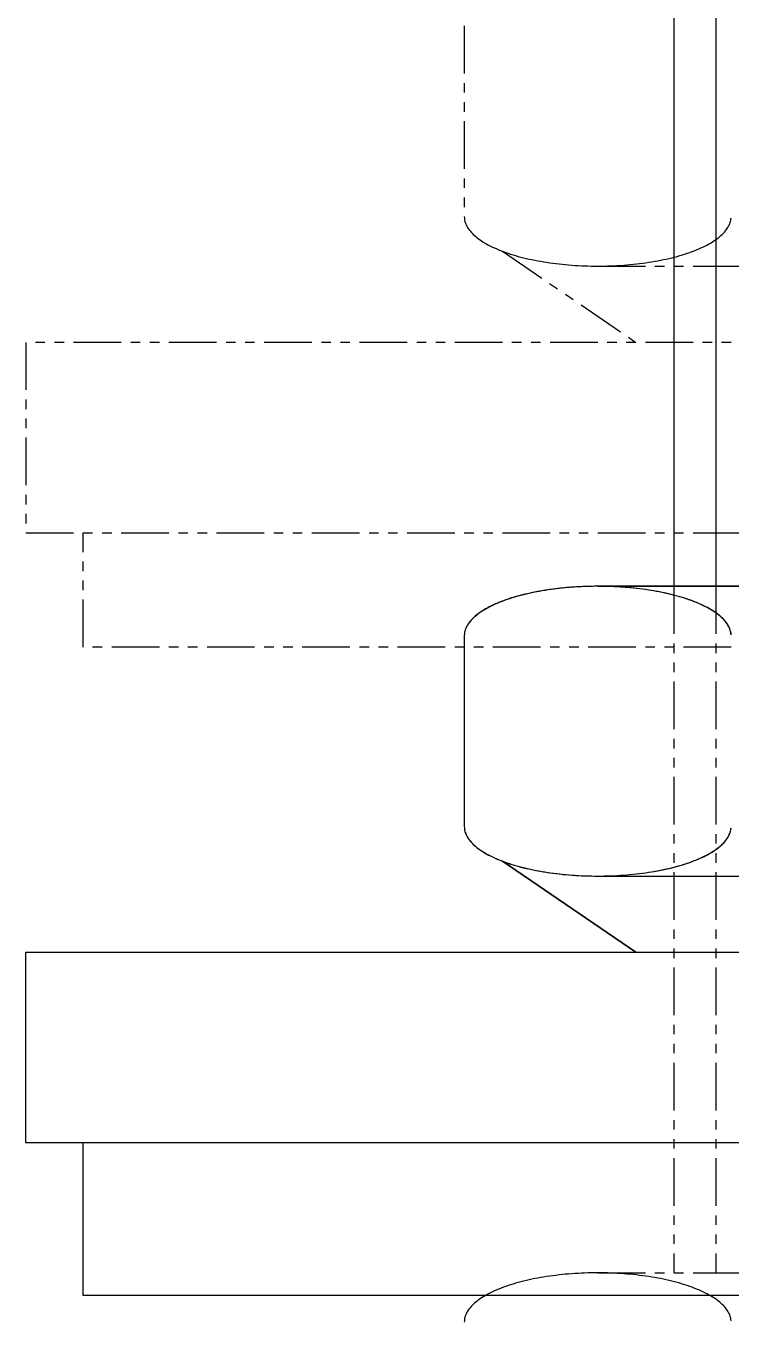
# Model space of a CAD drawing. Extents: x 1 to 226, y 0 to 337.
# Drawn here: x 71.74 to 90.24, y 37.13 to 71.13 of the extents above; entities that cross this region are included whole.
import ezdxf

# ---------------------------------------------------------------- set-up
doc = ezdxf.new("R2010")
doc.units = 0
doc.linetypes.add('PHANTOM', pattern=[2.5, 1.25, -0.25, 0.25, -0.25, 0.25, -0.25])
doc.layers.get('0').update_dxf_attribs({"linetype": 'CONTINUOUS'})

msp = doc.modelspace()

# ---------------------------------------------------------------- linework, layer by layer
msp.add_line((88.742, 73.229), (88.742, 56.429))
at = {"color": 3, "linetype": 'CONTINUOUS'}
msp.add_line((89.842, 73.229), (89.842, 56.429), dxfattribs=at)
at = {"color": 3, "linetype": 'PHANTOM'}
for p, q in [((83.242, 71.129), (83.242, 66.129)), ((84.242, 65.22), (87.742, 62.829)), ((86.742, 64.829), (106.742, 64.829)), ((121.742, 62.829), (71.742, 62.829)), ((71.742, 62.829), (71.742, 57.829)), ((71.742, 57.829), (121.742, 57.829)), ((73.242, 54.829), (73.242, 57.829)), ((88.742, 56.429), (88.742, 38.42)), ((89.842, 56.429), (89.842, 38.42)), ((120.242, 54.829), (73.242, 54.829)), ((86.742, 38.42), (106.742, 38.42))]:
    msp.add_line(p, q, dxfattribs=at)
at = {"color": 7, "linetype": 'CONTINUOUS'}
for p, q in [((86.742, 56.429), (106.742, 56.429)), ((106.742, 56.429), (86.742, 56.429)), ((83.242, 55.129), (83.242, 50.129)), ((83.242, 55.129), (83.242, 50.129)), ((84.242, 49.22), (87.742, 46.829)), ((87.742, 46.829), (84.242, 49.22)), ((86.742, 48.829), (106.742, 48.829)), ((87.742, 48.829), (105.742, 48.829)), ((71.742, 41.829), (71.742, 46.829)), ((71.742, 46.829), (121.742, 46.829)), ((73.242, 41.829), (71.742, 41.829)), ((73.242, 37.829), (73.242, 41.829)), ((120.242, 41.829), (73.242, 41.829)), ((120.242, 37.829), (73.242, 37.829))]:
    msp.add_line(p, q, dxfattribs=at)
at = {"color": 3, "linetype": 'PHANTOM'}
for points in [[(83.242, 66.129, 0), (83.243, 66.097, 0), (83.246, 66.065, 0), (83.251, 66.034, 0), (83.258, 66.002, 0), (83.268, 65.97, 0), (83.279, 65.938, 0), (83.293, 65.907, 0), (83.309, 65.876, 0), (83.327, 65.844, 0), (83.347, 65.813, 0), (83.368, 65.782, 0), (83.392, 65.752, 0), (83.418, 65.721, 0), (83.446, 65.691, 0), (83.476, 65.661, 0), (83.508, 65.632, 0), (83.542, 65.602, 0), (83.578, 65.573, 0), (83.615, 65.545, 0), (83.655, 65.516, 0), (83.696, 65.488, 0), (83.74, 65.461, 0), (83.785, 65.434, 0), (83.832, 65.407, 0), (83.88, 65.38, 0), (83.93, 65.355, 0), (83.982, 65.329, 0), (84.036, 65.304, 0), (84.091, 65.28, 0), (84.148, 65.256, 0), (84.207, 65.233, 0), (84.267, 65.21, 0), (84.328, 65.188, 0), (84.391, 65.166, 0), (84.456, 65.145, 0), (84.521, 65.124, 0), (84.588, 65.104, 0), (84.657, 65.085, 0), (84.726, 65.066, 0), (84.797, 65.048, 0), (84.869, 65.031, 0), (84.942, 65.014, 0), (85.016, 64.998, 0), (85.092, 64.983, 0), (85.168, 64.968, 0), (85.245, 64.954, 0), (85.323, 64.941, 0), (85.402, 64.928, 0), (85.482, 64.916, 0), (85.562, 64.905, 0), (85.644, 64.895, 0), (85.726, 64.885, 0), (85.808, 64.876, 0), (85.891, 64.868, 0), (85.975, 64.861, 0), (86.059, 64.854, 0), (86.143, 64.848, 0), (86.228, 64.843, 0), (86.313, 64.839, 0), (86.398, 64.835, 0), (86.484, 64.833, 0), (86.57, 64.831, 0), (86.656, 64.829, 0), (86.742, 64.829, 0), (86.828, 64.829, 0), (86.913, 64.831, 0), (86.999, 64.833, 0), (87.085, 64.835, 0), (87.17, 64.839, 0), (87.255, 64.843, 0), (87.34, 64.848, 0), (87.424, 64.854, 0), (87.508, 64.861, 0), (87.592, 64.868, 0), (87.675, 64.876, 0), (87.758, 64.885, 0), (87.84, 64.895, 0), (87.921, 64.905, 0), (88.001, 64.916, 0), (88.081, 64.928, 0), (88.16, 64.941, 0), (88.238, 64.954, 0), (88.315, 64.968, 0), (88.391, 64.983, 0), (88.467, 64.998, 0), (88.541, 65.014, 0), (88.614, 65.031, 0), (88.686, 65.048, 0), (88.757, 65.066, 0), (88.826, 65.085, 0), (88.895, 65.104, 0), (88.962, 65.124, 0), (89.028, 65.145, 0), (89.092, 65.166, 0), (89.155, 65.188, 0), (89.216, 65.21, 0), (89.276, 65.233, 0), (89.335, 65.256, 0), (89.392, 65.28, 0), (89.447, 65.304, 0), (89.501, 65.329, 0), (89.553, 65.355, 0), (89.603, 65.38, 0), (89.652, 65.407, 0), (89.699, 65.434, 0), (89.744, 65.461, 0), (89.787, 65.488, 0), (89.828, 65.516, 0), (89.868, 65.545, 0), (89.906, 65.573, 0), (89.941, 65.602, 0), (89.975, 65.632, 0), (90.007, 65.661, 0), (90.037, 65.691, 0), (90.065, 65.721, 0), (90.091, 65.752, 0), (90.115, 65.782, 0), (90.137, 65.813, 0), (90.157, 65.844, 0), (90.174, 65.876, 0), (90.19, 65.907, 0), (90.204, 65.938, 0), (90.215, 65.97, 0), (90.225, 66.002, 0), (90.232, 66.034, 0), (90.237, 66.065, 0), (90.24, 66.097, 0)], [(90.24, 37.161, 0), (90.237, 37.193, 0), (90.232, 37.224, 0), (90.225, 37.256, 0), (90.215, 37.287, 0), (90.204, 37.319, 0), (90.19, 37.35, 0), (90.174, 37.381, 0), (90.157, 37.412, 0), (90.137, 37.443, 0), (90.115, 37.474, 0), (90.091, 37.504, 0), (90.065, 37.534, 0), (90.037, 37.564, 0), (90.007, 37.594, 0), (89.975, 37.623, 0), (89.941, 37.652, 0), (89.906, 37.681, 0), (89.868, 37.71, 0), (89.828, 37.738, 0), (89.787, 37.766, 0), (89.744, 37.793, 0), (89.699, 37.82, 0), (89.652, 37.846, 0), (89.603, 37.873, 0), (89.553, 37.898, 0), (89.501, 37.924, 0), (89.447, 37.948, 0), (89.392, 37.973, 0), (89.335, 37.996, 0), (89.276, 38.02, 0), (89.216, 38.042, 0), (89.155, 38.064, 0), (89.092, 38.086, 0), (89.028, 38.107, 0), (88.962, 38.127, 0), (88.895, 38.147, 0), (88.826, 38.166, 0), (88.757, 38.185, 0), (88.686, 38.203, 0), (88.614, 38.22, 0), (88.541, 38.237, 0), (88.467, 38.253, 0), (88.391, 38.268, 0), (88.315, 38.283, 0), (88.238, 38.297, 0), (88.16, 38.31, 0), (88.081, 38.322, 0), (88.001, 38.334, 0), (87.921, 38.345, 0), (87.84, 38.355, 0), (87.758, 38.365, 0), (87.675, 38.374, 0), (87.592, 38.382, 0), (87.508, 38.389, 0), (87.424, 38.396, 0), (87.34, 38.401, 0), (87.255, 38.407, 0), (87.17, 38.411, 0), (87.085, 38.414, 0), (86.999, 38.417, 0), (86.913, 38.419, 0), (86.828, 38.42, 0), (86.742, 38.42, 0), (86.656, 38.42, 0), (86.57, 38.419, 0), (86.484, 38.417, 0), (86.398, 38.414, 0), (86.313, 38.411, 0), (86.228, 38.407, 0), (86.143, 38.401, 0), (86.059, 38.396, 0), (85.975, 38.389, 0), (85.891, 38.382, 0), (85.808, 38.374, 0), (85.726, 38.365, 0), (85.644, 38.355, 0), (85.562, 38.345, 0), (85.482, 38.334, 0), (85.402, 38.322, 0), (85.323, 38.31, 0), (85.245, 38.297, 0), (85.168, 38.283, 0), (85.092, 38.268, 0), (85.016, 38.253, 0), (84.942, 38.237, 0), (84.869, 38.22, 0), (84.797, 38.203, 0), (84.726, 38.185, 0), (84.657, 38.166, 0), (84.588, 38.147, 0), (84.521, 38.127, 0), (84.456, 38.107, 0), (84.391, 38.086, 0), (84.328, 38.064, 0), (84.267, 38.042, 0), (84.207, 38.02, 0), (84.148, 37.996, 0), (84.091, 37.973, 0), (84.036, 37.948, 0), (83.982, 37.924, 0), (83.93, 37.898, 0), (83.88, 37.873, 0), (83.832, 37.846, 0), (83.785, 37.82, 0), (83.74, 37.793, 0), (83.696, 37.766, 0), (83.655, 37.738, 0), (83.615, 37.71, 0), (83.578, 37.681, 0), (83.542, 37.652, 0), (83.508, 37.623, 0), (83.476, 37.594, 0), (83.446, 37.564, 0), (83.418, 37.534, 0), (83.392, 37.504, 0), (83.368, 37.474, 0), (83.347, 37.443, 0), (83.327, 37.412, 0), (83.309, 37.381, 0), (83.293, 37.35, 0), (83.279, 37.319, 0), (83.268, 37.287, 0), (83.258, 37.256, 0), (83.251, 37.224, 0), (83.246, 37.193, 0), (83.243, 37.161, 0), (83.242, 37.129, 0)]]:
    msp.add_polyline3d(points, dxfattribs=at)
at = {"color": 7, "linetype": 'CONTINUOUS'}
for points in [[(90.24, 55.161, 0), (90.237, 55.193, 0), (90.232, 55.225, 0), (90.225, 55.257, 0), (90.215, 55.288, 0), (90.204, 55.32, 0), (90.19, 55.351, 0), (90.174, 55.383, 0), (90.157, 55.414, 0), (90.137, 55.445, 0), (90.115, 55.476, 0), (90.091, 55.507, 0), (90.065, 55.537, 0), (90.037, 55.567, 0), (90.007, 55.597, 0), (89.975, 55.627, 0), (89.941, 55.656, 0), (89.906, 55.685, 0), (89.868, 55.714, 0), (89.828, 55.742, 0), (89.787, 55.77, 0), (89.744, 55.797, 0), (89.699, 55.825, 0), (89.652, 55.851, 0), (89.603, 55.878, 0), (89.553, 55.904, 0), (89.501, 55.929, 0), (89.447, 55.954, 0), (89.392, 55.978, 0), (89.335, 56.002, 0), (89.276, 56.026, 0), (89.216, 56.048, 0), (89.155, 56.071, 0), (89.092, 56.092, 0), (89.028, 56.114, 0), (88.962, 56.134, 0), (88.895, 56.154, 0), (88.826, 56.173, 0), (88.757, 56.192, 0), (88.686, 56.21, 0), (88.614, 56.227, 0), (88.541, 56.244, 0), (88.467, 56.26, 0), (88.391, 56.276, 0), (88.315, 56.29, 0), (88.238, 56.304, 0), (88.16, 56.318, 0), (88.081, 56.33, 0), (88.001, 56.342, 0), (87.921, 56.353, 0), (87.84, 56.364, 0), (87.758, 56.373, 0), (87.675, 56.382, 0), (87.592, 56.39, 0), (87.508, 56.398, 0), (87.424, 56.404, 0), (87.34, 56.41, 0), (87.255, 56.415, 0), (87.17, 56.419, 0), (87.085, 56.423, 0), (86.999, 56.426, 0), (86.913, 56.428, 0), (86.828, 56.429, 0), (86.742, 56.429, 0), (86.656, 56.429, 0), (86.57, 56.428, 0), (86.484, 56.426, 0), (86.398, 56.423, 0), (86.313, 56.419, 0), (86.228, 56.415, 0), (86.143, 56.41, 0), (86.059, 56.404, 0), (85.975, 56.398, 0), (85.891, 56.39, 0), (85.808, 56.382, 0), (85.726, 56.373, 0), (85.644, 56.364, 0), (85.562, 56.353, 0), (85.482, 56.342, 0), (85.402, 56.33, 0), (85.323, 56.318, 0), (85.245, 56.304, 0), (85.168, 56.29, 0), (85.092, 56.276, 0), (85.016, 56.26, 0), (84.942, 56.244, 0), (84.869, 56.227, 0), (84.797, 56.21, 0), (84.726, 56.192, 0), (84.657, 56.173, 0), (84.588, 56.154, 0), (84.521, 56.134, 0), (84.456, 56.114, 0), (84.391, 56.092, 0), (84.328, 56.071, 0), (84.267, 56.048, 0), (84.207, 56.026, 0), (84.148, 56.002, 0), (84.091, 55.978, 0), (84.036, 55.954, 0), (83.982, 55.929, 0), (83.93, 55.904, 0), (83.88, 55.878, 0), (83.832, 55.851, 0), (83.785, 55.825, 0), (83.74, 55.797, 0), (83.696, 55.77, 0), (83.655, 55.742, 0), (83.615, 55.714, 0), (83.578, 55.685, 0), (83.542, 55.656, 0), (83.508, 55.627, 0), (83.476, 55.597, 0), (83.446, 55.567, 0), (83.418, 55.537, 0), (83.392, 55.507, 0), (83.368, 55.476, 0), (83.347, 55.445, 0), (83.327, 55.414, 0), (83.309, 55.383, 0), (83.293, 55.351, 0), (83.279, 55.32, 0), (83.268, 55.288, 0), (83.258, 55.257, 0), (83.251, 55.225, 0), (83.246, 55.193, 0), (83.243, 55.161, 0), (83.242, 55.129, 0)], [(86.742, 56.429, 0), (86.699, 56.429, 0), (86.656, 56.429, 0), (86.613, 56.428, 0), (86.57, 56.428, 0), (86.527, 56.427, 0), (86.484, 56.426, 0), (86.441, 56.424, 0), (86.398, 56.423, 0), (86.356, 56.421, 0), (86.313, 56.419, 0), (86.271, 56.417, 0), (86.228, 56.415, 0), (86.186, 56.413, 0), (86.143, 56.41, 0), (86.101, 56.407, 0), (86.059, 56.404, 0), (86.017, 56.401, 0), (85.975, 56.398, 0), (85.933, 56.394, 0), (85.891, 56.39, 0), (85.85, 56.386, 0), (85.808, 56.382, 0), (85.767, 56.378, 0), (85.726, 56.373, 0), (85.685, 56.368, 0), (85.644, 56.364, 0), (85.603, 56.358, 0), (85.562, 56.353, 0), (85.522, 56.348, 0), (85.482, 56.342, 0), (85.442, 56.336, 0), (85.402, 56.33, 0), (85.363, 56.324, 0), (85.323, 56.318, 0), (85.284, 56.311, 0), (85.245, 56.304, 0), (85.206, 56.297, 0), (85.168, 56.29, 0), (85.13, 56.283, 0), (85.092, 56.276, 0), (85.054, 56.268, 0), (85.016, 56.26, 0), (84.979, 56.252, 0), (84.942, 56.244, 0), (84.906, 56.236, 0), (84.869, 56.227, 0), (84.833, 56.219, 0), (84.797, 56.21, 0), (84.761, 56.201, 0), (84.726, 56.192, 0), (84.691, 56.183, 0), (84.657, 56.173, 0), (84.622, 56.164, 0), (84.588, 56.154, 0), (84.555, 56.144, 0), (84.521, 56.134, 0), (84.488, 56.124, 0), (84.456, 56.114, 0), (84.423, 56.103, 0), (84.391, 56.092, 0), (84.359, 56.081, 0), (84.328, 56.071, 0), (84.297, 56.059, 0), (84.267, 56.048, 0), (84.237, 56.037, 0), (84.207, 56.026, 0), (84.177, 56.014, 0), (84.148, 56.002, 0), (84.12, 55.99, 0), (84.091, 55.978, 0), (84.064, 55.966, 0), (84.036, 55.954, 0), (84.009, 55.941, 0), (83.982, 55.929, 0), (83.956, 55.916, 0), (83.93, 55.904, 0), (83.905, 55.891, 0), (83.88, 55.878, 0), (83.856, 55.864, 0), (83.832, 55.851, 0), (83.808, 55.838, 0), (83.785, 55.825, 0), (83.762, 55.811, 0), (83.74, 55.797, 0), (83.718, 55.784, 0), (83.696, 55.77, 0), (83.675, 55.756, 0), (83.655, 55.742, 0), (83.635, 55.728, 0), (83.615, 55.714, 0), (83.596, 55.699, 0), (83.578, 55.685, 0), (83.559, 55.67, 0), (83.542, 55.656, 0), (83.525, 55.641, 0), (83.508, 55.627, 0), (83.492, 55.612, 0), (83.476, 55.597, 0), (83.461, 55.582, 0), (83.446, 55.567, 0), (83.432, 55.552, 0), (83.418, 55.537, 0), (83.405, 55.522, 0), (83.392, 55.507, 0), (83.38, 55.491, 0), (83.368, 55.476, 0), (83.357, 55.46, 0), (83.347, 55.445, 0), (83.336, 55.429, 0), (83.327, 55.414, 0), (83.317, 55.398, 0), (83.309, 55.383, 0), (83.301, 55.367, 0), (83.293, 55.351, 0), (83.286, 55.336, 0), (83.279, 55.32, 0), (83.273, 55.304, 0), (83.268, 55.288, 0), (83.263, 55.272, 0), (83.258, 55.257, 0), (83.254, 55.241, 0), (83.251, 55.225, 0), (83.248, 55.209, 0), (83.246, 55.193, 0), (83.244, 55.177, 0), (83.243, 55.161, 0), (83.242, 55.145, 0), (83.242, 55.129, 0)], [(90.241, 55.159, 0), (90.238, 55.188, 0), (90.234, 55.218, 0), (90.227, 55.247, 0), (90.219, 55.276, 0), (90.209, 55.306, 0), (90.197, 55.335, 0), (90.184, 55.364, 0), (90.169, 55.393, 0), (90.152, 55.422, 0), (90.133, 55.451, 0), (90.112, 55.479, 0), (90.09, 55.508, 0), (90.066, 55.536, 0), (90.04, 55.564, 0), (90.013, 55.591, 0), (89.984, 55.619, 0), (89.953, 55.646, 0), (89.92, 55.673, 0), (89.886, 55.7, 0), (89.851, 55.726, 0), (89.813, 55.752, 0), (89.774, 55.778, 0), (89.734, 55.803, 0), (89.692, 55.828, 0), (89.648, 55.853, 0), (89.603, 55.878, 0), (89.557, 55.901, 0), (89.509, 55.925, 0), (89.459, 55.948, 0), (89.409, 55.971, 0), (89.356, 55.993, 0), (89.303, 56.015, 0), (89.248, 56.036, 0), (89.192, 56.057, 0), (89.134, 56.078, 0), (89.076, 56.098, 0), (89.016, 56.117, 0), (88.955, 56.136, 0), (88.893, 56.155, 0), (88.829, 56.172, 0), (88.765, 56.19, 0), (88.7, 56.207, 0), (88.633, 56.223, 0), (88.566, 56.239, 0), (88.497, 56.254, 0), (88.428, 56.268, 0), (88.358, 56.282, 0), (88.287, 56.295, 0), (88.215, 56.308, 0), (88.143, 56.32, 0), (88.07, 56.332, 0), (87.996, 56.343, 0), (87.921, 56.353, 0), (87.846, 56.363, 0), (87.77, 56.372, 0), (87.694, 56.38, 0), (87.617, 56.388, 0), (87.54, 56.395, 0), (87.462, 56.401, 0), (87.384, 56.407, 0), (87.306, 56.412, 0), (87.227, 56.416, 0), (87.148, 56.42, 0), (87.069, 56.423, 0), (86.99, 56.426, 0), (86.91, 56.428, 0), (86.831, 56.429, 0), (86.751, 56.429, 0), (86.672, 56.429, 0), (86.593, 56.428, 0), (86.513, 56.426, 0), (86.434, 56.424, 0), (86.355, 56.421, 0), (86.276, 56.417, 0), (86.197, 56.413, 0), (86.119, 56.408, 0), (86.04, 56.403, 0), (85.963, 56.397, 0), (85.885, 56.39, 0), (85.809, 56.382, 0), (85.732, 56.374, 0), (85.656, 56.365, 0), (85.581, 56.355, 0), (85.506, 56.345, 0), (85.432, 56.335, 0), (85.359, 56.323, 0), (85.286, 56.311, 0), (85.214, 56.299, 0), (85.143, 56.285, 0), (85.073, 56.272, 0), (85.003, 56.257, 0), (84.935, 56.242, 0), (84.867, 56.227, 0), (84.8, 56.211, 0), (84.734, 56.194, 0), (84.67, 56.177, 0), (84.606, 56.159, 0), (84.544, 56.141, 0), (84.482, 56.122, 0), (84.422, 56.103, 0), (84.363, 56.083, 0), (84.306, 56.063, 0), (84.249, 56.042, 0), (84.194, 56.02, 0), (84.14, 55.999, 0), (84.088, 55.977, 0), (84.037, 55.954, 0), (83.987, 55.931, 0), (83.938, 55.907, 0), (83.891, 55.884, 0), (83.846, 55.859, 0), (83.802, 55.835, 0), (83.76, 55.81, 0), (83.719, 55.784, 0), (83.68, 55.759, 0), (83.642, 55.733, 0), (83.606, 55.706, 0), (83.571, 55.68, 0), (83.538, 55.653, 0), (83.507, 55.626, 0), (83.478, 55.598, 0), (83.45, 55.571, 0), (83.424, 55.543, 0), (83.399, 55.515, 0), (83.376, 55.486, 0), (83.355, 55.458, 0), (83.336, 55.429, 0)], [(83.242, 50.129, 0), (83.243, 50.097, 0), (83.246, 50.065, 0), (83.251, 50.033, 0), (83.258, 50.002, 0), (83.268, 49.97, 0), (83.279, 49.938, 0), (83.293, 49.907, 0), (83.309, 49.876, 0), (83.327, 49.844, 0), (83.347, 49.813, 0), (83.368, 49.782, 0), (83.392, 49.752, 0), (83.418, 49.721, 0), (83.446, 49.691, 0), (83.476, 49.661, 0), (83.508, 49.632, 0), (83.542, 49.602, 0), (83.578, 49.573, 0), (83.615, 49.545, 0), (83.655, 49.516, 0), (83.696, 49.488, 0), (83.74, 49.461, 0), (83.785, 49.434, 0), (83.832, 49.407, 0), (83.88, 49.38, 0), (83.93, 49.355, 0), (83.982, 49.329, 0), (84.036, 49.304, 0), (84.091, 49.28, 0), (84.148, 49.256, 0), (84.207, 49.233, 0), (84.267, 49.21, 0), (84.328, 49.188, 0), (84.391, 49.166, 0), (84.456, 49.145, 0), (84.521, 49.124, 0), (84.588, 49.104, 0), (84.657, 49.085, 0), (84.726, 49.066, 0), (84.797, 49.048, 0), (84.869, 49.031, 0), (84.942, 49.014, 0), (85.016, 48.998, 0), (85.092, 48.983, 0), (85.168, 48.968, 0), (85.245, 48.954, 0), (85.323, 48.941, 0), (85.402, 48.928, 0), (85.482, 48.916, 0), (85.562, 48.905, 0), (85.644, 48.895, 0), (85.726, 48.885, 0), (85.808, 48.876, 0), (85.891, 48.868, 0), (85.975, 48.861, 0), (86.059, 48.854, 0), (86.143, 48.848, 0), (86.228, 48.843, 0), (86.313, 48.839, 0), (86.398, 48.835, 0), (86.484, 48.833, 0), (86.57, 48.831, 0), (86.656, 48.83, 0), (86.742, 48.829, 0), (86.828, 48.83, 0), (86.913, 48.831, 0), (86.999, 48.833, 0), (87.085, 48.835, 0), (87.17, 48.839, 0), (87.255, 48.843, 0), (87.34, 48.848, 0), (87.424, 48.854, 0), (87.508, 48.861, 0), (87.592, 48.868, 0), (87.675, 48.876, 0), (87.758, 48.885, 0), (87.84, 48.895, 0), (87.921, 48.905, 0), (88.001, 48.916, 0), (88.081, 48.928, 0), (88.16, 48.941, 0), (88.238, 48.954, 0), (88.315, 48.968, 0), (88.391, 48.983, 0), (88.467, 48.998, 0), (88.541, 49.014, 0), (88.614, 49.031, 0), (88.686, 49.048, 0), (88.757, 49.066, 0), (88.826, 49.085, 0), (88.895, 49.104, 0), (88.962, 49.124, 0), (89.028, 49.145, 0), (89.092, 49.166, 0), (89.155, 49.188, 0), (89.216, 49.21, 0), (89.276, 49.233, 0), (89.335, 49.256, 0), (89.392, 49.28, 0), (89.447, 49.304, 0), (89.501, 49.329, 0), (89.553, 49.355, 0), (89.603, 49.38, 0), (89.652, 49.407, 0), (89.699, 49.434, 0), (89.744, 49.461, 0), (89.787, 49.488, 0), (89.828, 49.516, 0), (89.868, 49.545, 0), (89.906, 49.573, 0), (89.941, 49.602, 0), (89.975, 49.632, 0), (90.007, 49.661, 0), (90.037, 49.691, 0), (90.065, 49.721, 0), (90.091, 49.752, 0), (90.115, 49.782, 0), (90.137, 49.813, 0), (90.157, 49.844, 0), (90.174, 49.876, 0), (90.19, 49.907, 0), (90.204, 49.938, 0), (90.215, 49.97, 0), (90.225, 50.002, 0), (90.232, 50.033, 0), (90.237, 50.065, 0), (90.24, 50.097, 0)], [(83.242, 50.129, 0), (83.243, 50.098, 0), (83.246, 50.066, 0), (83.251, 50.035, 0), (83.258, 50.003, 0), (83.267, 49.972, 0), (83.278, 49.941, 0), (83.292, 49.91, 0), (83.307, 49.879, 0), (83.324, 49.848, 0), (83.344, 49.818, 0), (83.365, 49.787, 0), (83.388, 49.757, 0), (83.413, 49.727, 0), (83.441, 49.697, 0), (83.47, 49.667, 0), (83.501, 49.638, 0), (83.534, 49.609, 0), (83.568, 49.581, 0), (83.605, 49.552, 0), (83.644, 49.524, 0), (83.684, 49.496, 0), (83.726, 49.469, 0), (83.77, 49.442, 0), (83.816, 49.416, 0), (83.863, 49.39, 0), (83.912, 49.364, 0), (83.963, 49.339, 0), (84.015, 49.314, 0), (84.069, 49.29, 0), (84.124, 49.266, 0), (84.181, 49.243, 0), (84.24, 49.22, 0), (84.3, 49.198, 0), (84.361, 49.176, 0), (84.424, 49.155, 0), (84.488, 49.134, 0), (84.554, 49.114, 0), (84.621, 49.095, 0), (84.689, 49.076, 0), (84.758, 49.058, 0), (84.828, 49.041, 0), (84.9, 49.024, 0), (84.972, 49.008, 0), (85.046, 48.992, 0), (85.12, 48.977, 0), (85.196, 48.963, 0), (85.272, 48.949, 0), (85.35, 48.936, 0), (85.428, 48.924, 0), (85.507, 48.913, 0), (85.586, 48.902, 0), (85.667, 48.892, 0), (85.747, 48.883, 0), (85.829, 48.874, 0), (85.911, 48.866, 0), (85.994, 48.859, 0), (86.076, 48.853, 0), (86.16, 48.847, 0), (86.244, 48.842, 0), (86.328, 48.838, 0), (86.412, 48.835, 0), (86.496, 48.832, 0), (86.581, 48.831, 0), (86.665, 48.829, 0), (86.75, 48.829, 0), (86.835, 48.83, 0), (86.919, 48.831, 0), (87.004, 48.833, 0), (87.088, 48.836, 0), (87.173, 48.839, 0), (87.257, 48.843, 0), (87.34, 48.848, 0), (87.424, 48.854, 0), (87.506, 48.861, 0), (87.589, 48.868, 0), (87.671, 48.876, 0), (87.752, 48.884, 0), (87.833, 48.894, 0), (87.913, 48.904, 0), (87.993, 48.915, 0), (88.071, 48.927, 0), (88.149, 48.939, 0), (88.226, 48.952, 0), (88.303, 48.966, 0), (88.378, 48.98, 0), (88.452, 48.995, 0), (88.526, 49.011, 0), (88.598, 49.027, 0), (88.669, 49.044, 0), (88.74, 49.062, 0), (88.808, 49.08, 0), (88.876, 49.099, 0), (88.943, 49.118, 0), (89.008, 49.138, 0), (89.072, 49.159, 0), (89.134, 49.18, 0), (89.195, 49.202, 0), (89.255, 49.224, 0), (89.313, 49.247, 0), (89.37, 49.271, 0), (89.425, 49.295, 0), (89.479, 49.319, 0), (89.531, 49.344, 0), (89.581, 49.369, 0), (89.63, 49.395, 0), (89.677, 49.421, 0), (89.722, 49.448, 0), (89.766, 49.475, 0), (89.807, 49.502, 0), (89.847, 49.53, 0), (89.885, 49.558, 0), (89.922, 49.586, 0), (89.956, 49.615, 0), (89.989, 49.644, 0), (90.019, 49.673, 0), (90.048, 49.703, 0), (90.075, 49.733, 0), (90.1, 49.763, 0), (90.123, 49.793, 0), (90.144, 49.824, 0), (90.162, 49.854, 0), (90.179, 49.885, 0), (90.194, 49.916, 0), (90.207, 49.947, 0), (90.218, 49.978, 0), (90.227, 50.01, 0), (90.234, 50.041, 0), (90.238, 50.072, 0)]]:
    msp.add_polyline3d(points, dxfattribs=at)

doc.saveas('drawing.dxf')
